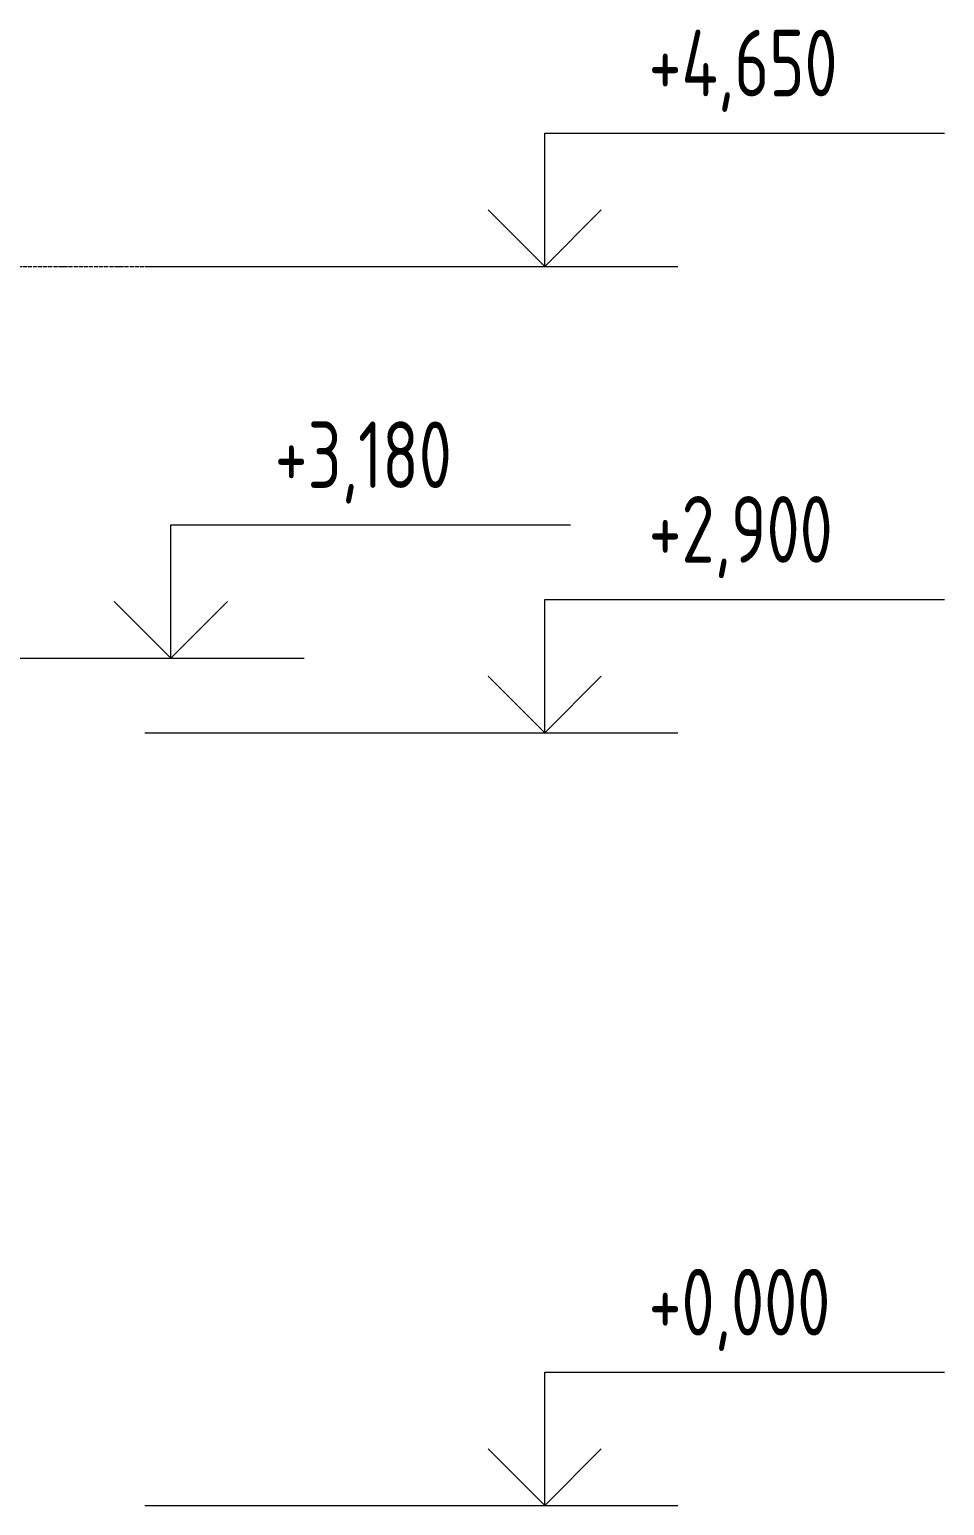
# Model space of a CAD drawing. Header units: millimetres. Extents: x 2162 to 93478, y -2737 to 52379.
# Drawn here: x 60920 to 64353, y 31428 to 36967 of the extents above; entities that cross this region are included whole.
import ezdxf

# ---------------------------------------------------------------- set-up
doc = ezdxf.new("R2010")
doc.units = ezdxf.units.MM
doc.linetypes.add('Штрихпунктир 15 х 2 х 2 мм', pattern=[19, 15, -2, 0, -2])
doc.layers.add('Level', color=7, linetype='Continuous', lineweight=9)
doc.styles.add('GOST Common', font='gost.shx', dxfattribs={"width": 0.9, "height": 300})

# ---------------------------------------------------------------- blocks, each defined once
blk = doc.blocks.new('Level 2')
at = {"color": 0}
for p, q in [((-4860, 500), (-3360, 500)), ((-4860, 0), (-4860, 500)), ((-4860, 0), (-5072.1, 212.1)), ((-4860, 0), (-4647.9, 212.1)), ((-6360, 0), (-4360, 0))]:
    blk.add_line(p, q, dxfattribs=at)

msp = doc.modelspace()

# ---------------------------------------------------------------- linework, layer by layer
at = {"layer": 'Level', "linetype": 'Штрихпунктир 15 х 2 х 2 мм'}
for p, q in [((53025.2, 36077.7), (62852.7, 36077.7)), ((9494.9, 34607.7), (61138.6, 34607.7))]:
    msp.add_line(p, q, dxfattribs=at)

# ---------------------------------------------------------------- block references
at = {"layer": 'Level'}
for p in [(67712.7, 36077.7), (66309.8, 34607.7), (67712.7, 34327.7), (67712.7, 31427.7)]:
    msp.add_blockref('Level 2', p, dxfattribs=at)

# ---------------------------------------------------------------- texts
at = {"layer": 'Level', "char_height": 250, "attachment_point": 1, "style": 'GOST Common'}
for s, insert, width in [('+4,650', (63242.5, 36965.7), 1210.548), ('+3,180', (61839.6, 35495.7), 1122.362), ('+2,900', (63242.5, 35215.7), 1186.497), ('+0,000', (63242.5, 32315.7), 1186.497)]:
    msp.add_mtext(s, dxfattribs=dict(at, insert=insert, width=width))

doc.saveas('drawing.dxf')
